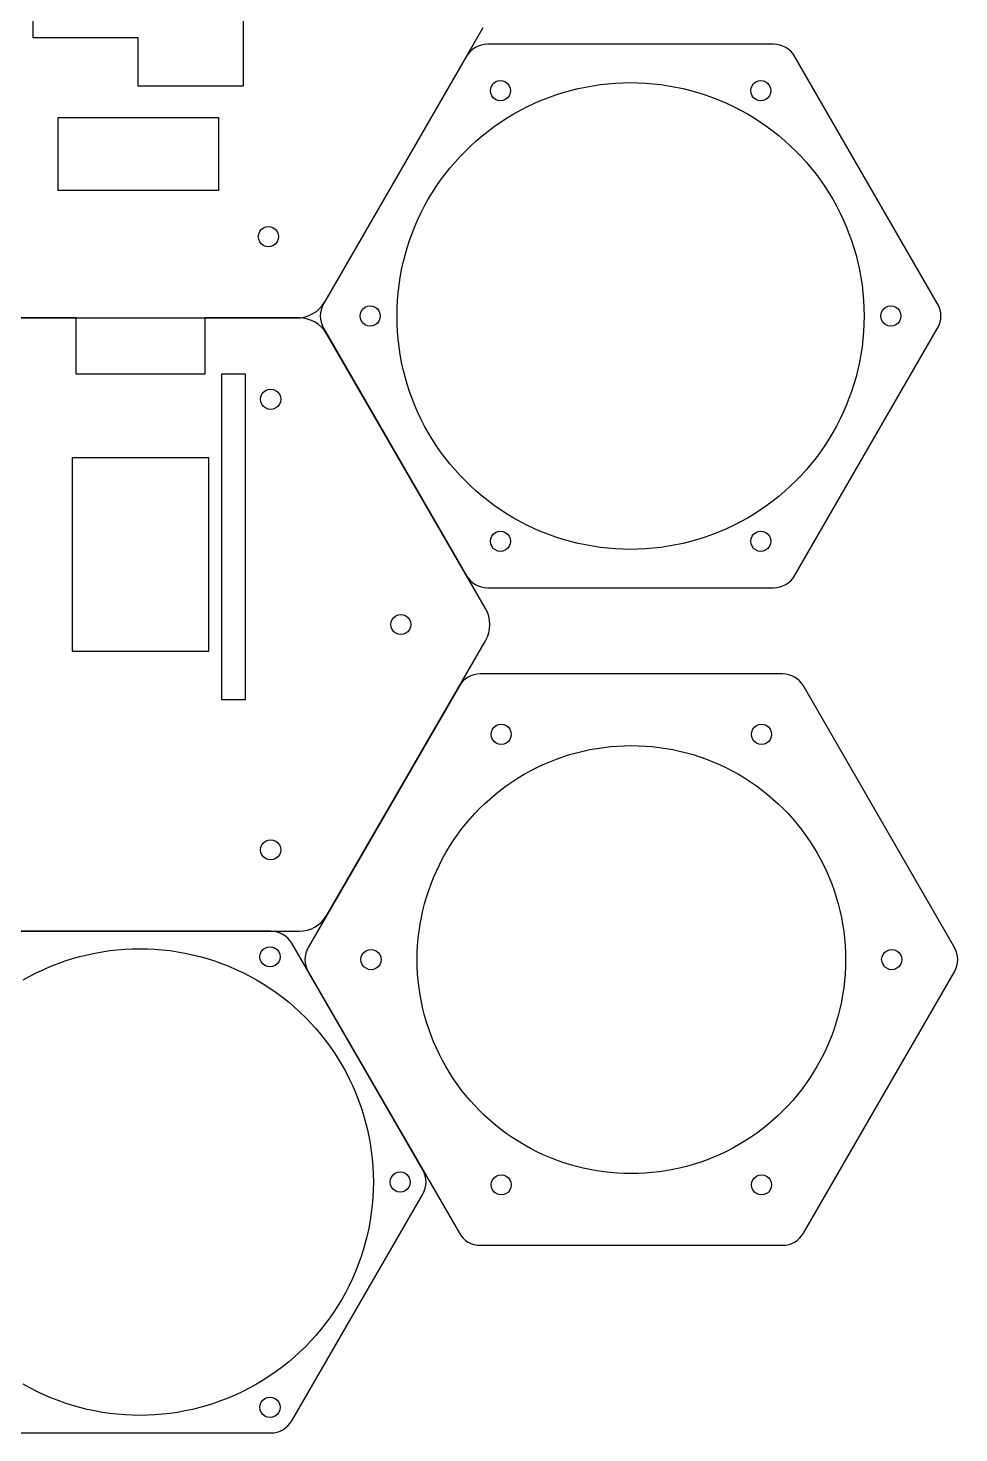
# Model space of a CAD drawing. Extents: x 5 to 967, y 5 to 440.
# Drawn here: x 851.1 to 966.7, y 160.8 to 335.4 of the extents above; entities that cross this region are included whole.
import ezdxf

# ---------------------------------------------------------------- set-up
doc = ezdxf.new("R2010")
doc.units = 0
doc.layers.get('0').update_dxf_attribs({"linetype": 'CONTINUOUS'})

msp = doc.modelspace()

# ---------------------------------------------------------------- linework, layer by layer
at = {"color": 7}
for p, q in [((851.764393, 334.141672), (851.764393, 368.541674)), ((877.864392, 368.541674), (877.864392, 334.141672)), ((887.969091, 301.331439), (907.65969, 335.436554)), ((864.814392, 334.141672), (851.764393, 334.141672)), ((864.814392, 328.141673), (864.814392, 334.141672)), ((877.864392, 334.141672), (877.864392, 328.141673)), ((905.58959, 331.850879), (887.821641, 301.075889)), ((943.723559, 333.350878), (908.18766, 333.350878)), ((964.089588, 301.075889), (946.321639, 331.850879)), ((874.864392, 328.141673), (864.814392, 328.141673)), ((877.864392, 328.141673), (874.864392, 328.141673)), ((908.54062, 327.574488), (908.54062, 327.574488)), ((940.870609, 327.574488), (940.870609, 327.574488)), ((854.814393, 324.216555), (854.814393, 315.216555)), ((874.814392, 324.216555), (854.814393, 324.216555)), ((874.814392, 315.216555), (874.814392, 324.216555)), ((854.814393, 315.216555), (874.814392, 315.216555)), ((879.729392, 309.437956), (879.729392, 309.437956)), ((845.123793, 299.331439), (884.504991, 299.331439)), ((857.096873, 299.330617), (845.406273, 299.330617)), ((857.096873, 292.330617), (857.096873, 299.330617)), ((884.787471, 299.330617), (873.096872, 299.330617)), ((873.096872, 299.330617), (873.096872, 292.330617)), ((892.375611, 299.575889), (892.375611, 299.575889)), ((896.955601, 299.575889), (896.955601, 299.575889)), ((957.035618, 299.575889), (957.035618, 299.575889)), ((946.321639, 267.300899), (964.089588, 298.075889)), ((873.096872, 292.330617), (857.096873, 292.330617)), ((878.146872, 292.330617), (875.146872, 292.330617)), ((875.146872, 292.330617), (875.146872, 257.930616)), ((878.146872, 257.930616), (878.146872, 292.330617)), ((880.011872, 289.224097), (880.011872, 289.224097)), ((873.596872, 281.930615), (856.596873, 281.930615)), ((856.596873, 281.930615), (856.596873, 257.930616)), ((873.596872, 257.930616), (873.596872, 281.930615)), ((908.54062, 271.577288), (908.54062, 271.577288)), ((940.870609, 271.577288), (940.870609, 271.577288)), ((908.18766, 265.800899), (943.723559, 265.800899)), ((896.176871, 261.225499), (896.176871, 261.225499)), ((888.251571, 225.120382), (907.94217, 259.225498)), ((856.596873, 257.930616), (873.596872, 257.930616)), ((875.146872, 257.930616), (875.146872, 254.330616)), ((878.146872, 254.330616), (878.146872, 257.930616)), ((875.146872, 254.330616), (875.146872, 251.930616)), ((878.146872, 251.930616), (878.146872, 254.330616)), ((904.69062, 253.592904), (885.922671, 221.085864)), ((966.190617, 221.085864), (947.422669, 253.592904)), ((875.146872, 251.930616), (878.146872, 251.930616)), ((908.64164, 247.584463), (908.64164, 247.584463)), ((940.971642, 247.584463), (940.971642, 247.584463)), ((880.011872, 233.2269), (880.011872, 233.2269)), ((845.406273, 223.120382), (884.787471, 223.120382)), ((881.284771, 223.120338), (848.748873, 223.120338)), ((879.931822, 219.942024), (879.931822, 219.942024)), ((892.476651, 219.585864), (892.476651, 219.585864)), ((899.456643, 219.585864), (899.456643, 219.585864)), ((957.136642, 219.585864), (957.136642, 219.585864)), ((885.922671, 218.085864), (904.69062, 185.578824)), ((947.422669, 185.578824), (966.190617, 218.085864)), ((883.882841, 162.266512), (900.150791, 190.443425)), ((896.096831, 191.943426), (896.096831, 191.943426)), ((908.64164, 191.587264), (908.64164, 191.587264)), ((940.971642, 191.587264), (940.971642, 191.587264)), ((907.2887, 184.078824), (944.824593, 184.078824)), ((879.931822, 163.944825), (879.931822, 163.944825)), ((848.748873, 160.766512), (881.284771, 160.766512))]:
    msp.add_line(p, q, dxfattribs=at)
for points in [[(908.18766, 333.350878), (907.115866, 333.350876), (906.125488, 332.77908), (905.58959, 331.850879)], [(946.321639, 331.850879), (945.78574, 332.779083), (944.795357, 333.35088), (943.723559, 333.350878)], [(908.54062, 327.574488), (908.54062, 328.02107), (908.778869, 328.433728), (909.16562, 328.657019)], [(909.16562, 328.657019), (909.552372, 328.88031), (910.028869, 328.88031), (910.41562, 328.657019)], [(910.41562, 328.657019), (910.802372, 328.433728), (911.04062, 328.02107), (911.04062, 327.574488)], [(911.4556, 324.690624), (920.428231, 329.870975), (931.482968, 329.870975), (940.455599, 324.690624)], [(940.870609, 327.574488), (940.870609, 328.02107), (941.108858, 328.433728), (941.495609, 328.657019)], [(941.495609, 328.657019), (941.88236, 328.88031), (942.358857, 328.88031), (942.745609, 328.657019)], [(942.745609, 328.657019), (943.13236, 328.433728), (943.370609, 328.02107), (943.370609, 327.574488)], [(909.16562, 326.491956), (908.778869, 326.715247), (908.54062, 327.127906), (908.54062, 327.574488)], [(910.41562, 326.491956), (910.028869, 326.268665), (909.552372, 326.268665), (909.16562, 326.491956)], [(911.04062, 327.574488), (911.04062, 327.127906), (910.802372, 326.715247), (910.41562, 326.491956)], [(941.495609, 326.491956), (941.108858, 326.715247), (940.870609, 327.127906), (940.870609, 327.574488)], [(942.745609, 326.491956), (942.358857, 326.268665), (941.88236, 326.268665), (941.495609, 326.491956)], [(943.370609, 327.574488), (943.370609, 327.127906), (943.13236, 326.715247), (942.745609, 326.491956)], [(896.955601, 299.575889), (896.955601, 309.93659), (902.482969, 319.510274), (911.4556, 324.690624)], [(940.455599, 324.690624), (949.42823, 319.510274), (954.955598, 309.93659), (954.955598, 299.575889)], [(879.729392, 309.437956), (879.729392, 309.884538), (879.96764, 310.297197), (880.354392, 310.520488)], [(880.354392, 308.355425), (879.96764, 308.578716), (879.729392, 308.991375), (879.729392, 309.437956)], [(880.354392, 310.520488), (880.741143, 310.743779), (881.21764, 310.743779), (881.604391, 310.520488)], [(881.604391, 310.520488), (881.991143, 310.297197), (882.229391, 309.884538), (882.229391, 309.437956)], [(882.229391, 309.437956), (882.229391, 308.991375), (881.991143, 308.578716), (881.604391, 308.355425)], [(881.604391, 308.355425), (881.21764, 308.132134), (880.741143, 308.132134), (880.354392, 308.355425)], [(884.504991, 299.331439), (885.934053, 299.331439), (887.25456, 300.093835), (887.969091, 301.331439)], [(887.821641, 301.075889), (887.285743, 300.147685), (887.285743, 299.004092), (887.821641, 298.075889)], [(892.375611, 299.575889), (892.375611, 300.022471), (892.61386, 300.43513), (893.000611, 300.658421)], [(893.000611, 300.658421), (893.387362, 300.881712), (893.86386, 300.881712), (894.250611, 300.658421)], [(894.250611, 300.658421), (894.637362, 300.43513), (894.875611, 300.022471), (894.875611, 299.575889)], [(957.035618, 299.575889), (957.035618, 300.022471), (957.273867, 300.43513), (957.660618, 300.658421)], [(957.660618, 300.658421), (958.047369, 300.881712), (958.523867, 300.881712), (958.910618, 300.658421)], [(958.910618, 300.658421), (959.297369, 300.43513), (959.535618, 300.022471), (959.535618, 299.575889)], [(964.089588, 298.075889), (964.625486, 299.004092), (964.625486, 300.147685), (964.089588, 301.075889)], [(888.251571, 297.330617), (887.53704, 298.568221), (886.216533, 299.330616), (884.787471, 299.330617)], [(893.000611, 298.493357), (892.61386, 298.716648), (892.375611, 299.129307), (892.375611, 299.575889)], [(894.875611, 299.575889), (894.875611, 299.129307), (894.637362, 298.716648), (894.250611, 298.493357)], [(911.4556, 274.461153), (902.482969, 279.641504), (896.955601, 289.215187), (896.955601, 299.575889)], [(954.955598, 299.575889), (954.955598, 289.215187), (949.42823, 279.641504), (940.455599, 274.461153)], [(957.660618, 298.493357), (957.273867, 298.716648), (957.035618, 299.129307), (957.035618, 299.575889)], [(959.535618, 299.575889), (959.535618, 299.129307), (959.297369, 298.716648), (958.910618, 298.493357)], [(887.821641, 298.075889), (887.821641, 298.075889), (905.58959, 267.300899), (905.58959, 267.300899)], [(907.94217, 263.225497), (907.94217, 263.225497), (888.251571, 297.330617), (888.251571, 297.330617)], [(894.250611, 298.493357), (893.86386, 298.270066), (893.387362, 298.270066), (893.000611, 298.493357)], [(958.910618, 298.493357), (958.523867, 298.270066), (958.047369, 298.270066), (957.660618, 298.493357)], [(880.011872, 289.224097), (880.011872, 289.670679), (880.25012, 290.083338), (880.636872, 290.306629)], [(880.636872, 290.306629), (881.023623, 290.52992), (881.50012, 290.52992), (881.886871, 290.306629)], [(881.886871, 290.306629), (882.273623, 290.083338), (882.511871, 289.670679), (882.511871, 289.224097)], [(880.636872, 288.141566), (880.25012, 288.364857), (880.011872, 288.777515), (880.011872, 289.224097)], [(881.886871, 288.141566), (881.50012, 287.918275), (881.023623, 287.918275), (880.636872, 288.141566)], [(882.511871, 289.224097), (882.511871, 288.777515), (882.273623, 288.364857), (881.886871, 288.141566)], [(940.455599, 274.461153), (931.482968, 269.280802), (920.428231, 269.280802), (911.4556, 274.461153)], [(908.54062, 271.577288), (908.54062, 272.02387), (908.778869, 272.436529), (909.16562, 272.65982)], [(909.16562, 272.65982), (909.552372, 272.883111), (910.028869, 272.883111), (910.41562, 272.65982)], [(910.41562, 272.65982), (910.802372, 272.436529), (911.04062, 272.02387), (911.04062, 271.577288)], [(940.870609, 271.577288), (940.870609, 272.02387), (941.108858, 272.436529), (941.495609, 272.65982)], [(941.495609, 272.65982), (941.88236, 272.883111), (942.358857, 272.883111), (942.745609, 272.65982)], [(942.745609, 272.65982), (943.13236, 272.436529), (943.370609, 272.02387), (943.370609, 271.577288)], [(909.16562, 270.494756), (908.778869, 270.718047), (908.54062, 271.130706), (908.54062, 271.577288)], [(911.04062, 271.577288), (911.04062, 271.130706), (910.802372, 270.718047), (910.41562, 270.494756)], [(941.495609, 270.494756), (941.108858, 270.718047), (940.870609, 271.130706), (940.870609, 271.577288)], [(943.370609, 271.577288), (943.370609, 271.130706), (943.13236, 270.718047), (942.745609, 270.494756)], [(910.41562, 270.494756), (910.028869, 270.271465), (909.552372, 270.271465), (909.16562, 270.494756)], [(942.745609, 270.494756), (942.358857, 270.271465), (941.88236, 270.271465), (941.495609, 270.494756)], [(905.58959, 267.300899), (906.125488, 266.372698), (907.115866, 265.800902), (908.18766, 265.800899)], [(943.723559, 265.800899), (944.795357, 265.800898), (945.78574, 266.372695), (946.321639, 267.300899)], [(896.176871, 261.225499), (896.176871, 261.672081), (896.415119, 262.084739), (896.801871, 262.30803)], [(896.801871, 262.30803), (897.188622, 262.531321), (897.665119, 262.531321), (898.051871, 262.30803)], [(898.051871, 262.30803), (898.438622, 262.084739), (898.676871, 261.672081), (898.676871, 261.225499)], [(907.94217, 259.225498), (908.656701, 260.463102), (908.656701, 261.987893), (907.94217, 263.225497)], [(896.801871, 260.142967), (896.415119, 260.366258), (896.176871, 260.778917), (896.176871, 261.225499)], [(898.051871, 260.142967), (897.665119, 259.919676), (897.188622, 259.919676), (896.801871, 260.142967)], [(898.676871, 261.225499), (898.676871, 260.778917), (898.438622, 260.366258), (898.051871, 260.142967)], [(907.2887, 255.092904), (906.216902, 255.092905), (905.22652, 254.521108), (904.69062, 253.592904)], [(944.824593, 255.092904), (944.824593, 255.092904), (907.2887, 255.092904), (907.2887, 255.092904)], [(947.422669, 253.592904), (946.88677, 254.521107), (945.896389, 255.092904), (944.824593, 255.092904)], [(908.64164, 247.584463), (908.64164, 248.031045), (908.879889, 248.443704), (909.26664, 248.666995)], [(909.26664, 248.666995), (909.653392, 248.890286), (910.129889, 248.890286), (910.51664, 248.666995)], [(910.51664, 248.666995), (910.903392, 248.443704), (911.14164, 248.031045), (911.14164, 247.584463)], [(940.971642, 247.584463), (940.971642, 248.031045), (941.209891, 248.443704), (941.596642, 248.666995)], [(941.596642, 248.666995), (941.983393, 248.890286), (942.45989, 248.890286), (942.846642, 248.666995)], [(942.846642, 248.666995), (943.233393, 248.443704), (943.471642, 248.031045), (943.471642, 247.584463)], [(909.26664, 246.501931), (908.879889, 246.725222), (908.64164, 247.137881), (908.64164, 247.584463)], [(910.51664, 246.501931), (910.129889, 246.27864), (909.653392, 246.27864), (909.26664, 246.501931)], [(911.14164, 247.584463), (911.14164, 247.137881), (910.903392, 246.725222), (910.51664, 246.501931)], [(912.756642, 242.622139), (920.98671, 247.373771), (931.126573, 247.373771), (939.356641, 242.622139)], [(941.596642, 246.501931), (941.209891, 246.725222), (940.971642, 247.137881), (940.971642, 247.584463)], [(942.846642, 246.501931), (942.45989, 246.27864), (941.983393, 246.27864), (941.596642, 246.501931)], [(943.471642, 247.584463), (943.471642, 247.137881), (943.233393, 246.725222), (942.846642, 246.501931)], [(899.456643, 219.585864), (899.456643, 229.089129), (904.526574, 237.870507), (912.756642, 242.622139)], [(939.356641, 242.622139), (947.586709, 237.870507), (952.65664, 229.089129), (952.65664, 219.585864)], [(880.011872, 233.2269), (880.011872, 233.673482), (880.25012, 234.086141), (880.636872, 234.309432)], [(880.636872, 234.309432), (881.023623, 234.532723), (881.50012, 234.532723), (881.886871, 234.309432)], [(881.886871, 234.309432), (882.273623, 234.086141), (882.511871, 233.673482), (882.511871, 233.2269)], [(880.636872, 232.144368), (880.25012, 232.367659), (880.011872, 232.780318), (880.011872, 233.2269)], [(882.511871, 233.2269), (882.511871, 232.780318), (882.273623, 232.367659), (881.886871, 232.144368)], [(881.886871, 232.144368), (881.50012, 231.921077), (881.023623, 231.921077), (880.636872, 232.144368)], [(884.787471, 223.120382), (886.216533, 223.120383), (887.53704, 223.882778), (888.251571, 225.120382)], [(850.516813, 217.058161), (859.489444, 222.238512), (870.544181, 222.238512), (879.516812, 217.058161)], [(883.882841, 221.620338), (883.346944, 222.54854), (882.356566, 223.120336), (881.284771, 223.120338)], [(879.931822, 219.942024), (879.931822, 220.388606), (880.17007, 220.801265), (880.556822, 221.024556)], [(880.556822, 221.024556), (880.943573, 221.247847), (881.42007, 221.247847), (881.806821, 221.024556)], [(881.806821, 221.024556), (882.193573, 220.801265), (882.431821, 220.388606), (882.431821, 219.942024)], [(900.150791, 193.443425), (900.150791, 193.443425), (883.882841, 221.620338), (883.882841, 221.620338)], [(885.922671, 221.085864), (885.386773, 220.157661), (885.386773, 219.014067), (885.922671, 218.085864)], [(892.476651, 219.585864), (892.476651, 220.032446), (892.7149, 220.445105), (893.101651, 220.668396)], [(893.101651, 220.668396), (893.488402, 220.891687), (893.9649, 220.891687), (894.351651, 220.668396)], [(894.351651, 220.668396), (894.738402, 220.445105), (894.976651, 220.032446), (894.976651, 219.585864)], [(957.136642, 219.585864), (957.136642, 220.032446), (957.374891, 220.445105), (957.761642, 220.668396)], [(957.761642, 220.668396), (958.148393, 220.891687), (958.624891, 220.891687), (959.011642, 220.668396)], [(959.011642, 220.668396), (959.398393, 220.445105), (959.636642, 220.032446), (959.636642, 219.585864)], [(966.190617, 218.085864), (966.726515, 219.014067), (966.726515, 220.157661), (966.190617, 221.085864)], [(880.556822, 218.859493), (880.17007, 219.082784), (879.931822, 219.495442), (879.931822, 219.942024)], [(881.806821, 218.859493), (881.42007, 218.636202), (880.943573, 218.636202), (880.556822, 218.859493)], [(882.431821, 219.942024), (882.431821, 219.495442), (882.193573, 219.082784), (881.806821, 218.859493)], [(893.101651, 218.503333), (892.7149, 218.726624), (892.476651, 219.139282), (892.476651, 219.585864)], [(894.351651, 218.503333), (893.9649, 218.280042), (893.488402, 218.280042), (893.101651, 218.503333)], [(894.976651, 219.585864), (894.976651, 219.139282), (894.738402, 218.726624), (894.351651, 218.503333)], [(912.756642, 196.54959), (904.526574, 201.301222), (899.456643, 210.0826), (899.456643, 219.585864)], [(952.65664, 219.585864), (952.65664, 210.0826), (947.586709, 201.301222), (939.356641, 196.54959)], [(957.761642, 218.503333), (957.374891, 218.726624), (957.136642, 219.139282), (957.136642, 219.585864)], [(959.011642, 218.503333), (958.624891, 218.280042), (958.148393, 218.280042), (957.761642, 218.503333)], [(959.636642, 219.585864), (959.636642, 219.139282), (959.398393, 218.726624), (959.011642, 218.503333)], [(879.516812, 217.058161), (888.489442, 211.87781), (894.016811, 202.304127), (894.016811, 191.943426)], [(939.356641, 196.54959), (931.126573, 191.797957), (920.98671, 191.797957), (912.756642, 196.54959)], [(896.096831, 191.943426), (896.096831, 192.390007), (896.335079, 192.802666), (896.721831, 193.025957)], [(896.721831, 193.025957), (897.108582, 193.249248), (897.585079, 193.249248), (897.971831, 193.025957)], [(897.971831, 193.025957), (898.358582, 192.802666), (898.596831, 192.390007), (898.596831, 191.943426)], [(900.150791, 190.443425), (900.686689, 191.371629), (900.686689, 192.515222), (900.150791, 193.443425)], [(908.64164, 191.587264), (908.64164, 192.033846), (908.879889, 192.446504), (909.26664, 192.669795)], [(909.26664, 192.669795), (909.653392, 192.893086), (910.129889, 192.893086), (910.51664, 192.669795)], [(910.51664, 192.669795), (910.903392, 192.446504), (911.14164, 192.033846), (911.14164, 191.587264)], [(940.971642, 191.587264), (940.971642, 192.033846), (941.209891, 192.446504), (941.596642, 192.669795)], [(941.596642, 192.669795), (941.983393, 192.893086), (942.45989, 192.893086), (942.846642, 192.669795)], [(942.846642, 192.669795), (943.233393, 192.446504), (943.471642, 192.033846), (943.471642, 191.587264)], [(894.016811, 191.943426), (894.016811, 181.582724), (888.489442, 172.009041), (879.516812, 166.82869)], [(896.721831, 190.860894), (896.335079, 191.084185), (896.096831, 191.496844), (896.096831, 191.943426)], [(897.971831, 190.860894), (897.585079, 190.637603), (897.108582, 190.637603), (896.721831, 190.860894)], [(898.596831, 191.943426), (898.596831, 191.496844), (898.358582, 191.084185), (897.971831, 190.860894)], [(909.26664, 190.504732), (908.879889, 190.728023), (908.64164, 191.140682), (908.64164, 191.587264)], [(910.51664, 190.504732), (910.129889, 190.281441), (909.653392, 190.281441), (909.26664, 190.504732)], [(911.14164, 191.587264), (911.14164, 191.140682), (910.903392, 190.728023), (910.51664, 190.504732)], [(941.596642, 190.504732), (941.209891, 190.728023), (940.971642, 191.140682), (940.971642, 191.587264)], [(942.846642, 190.504732), (942.45989, 190.281441), (941.983393, 190.281441), (941.596642, 190.504732)], [(943.471642, 191.587264), (943.471642, 191.140682), (943.233393, 190.728023), (942.846642, 190.504732)], [(904.69062, 185.578824), (905.22652, 184.65062), (906.216902, 184.078823), (907.2887, 184.078824)], [(944.824593, 184.078824), (945.896389, 184.078824), (946.88677, 184.650621), (947.422669, 185.578824)], [(879.516812, 166.82869), (870.544181, 161.648339), (859.489444, 161.648339), (850.516813, 166.82869)], [(879.931822, 163.944825), (879.931822, 164.391407), (880.17007, 164.804066), (880.556822, 165.027357)], [(880.556822, 165.027357), (880.943573, 165.250648), (881.42007, 165.250648), (881.806821, 165.027357)], [(881.806821, 165.027357), (882.193573, 164.804066), (882.431821, 164.391407), (882.431821, 163.944825)], [(880.556822, 162.862293), (880.17007, 163.085584), (879.931822, 163.498243), (879.931822, 163.944825)], [(881.806821, 162.862293), (881.42007, 162.639002), (880.943573, 162.639002), (880.556822, 162.862293)], [(882.431821, 163.944825), (882.431821, 163.498243), (882.193573, 163.085584), (881.806821, 162.862293)], [(881.284771, 160.766512), (882.356566, 160.766514), (883.346944, 161.338311), (883.882841, 162.266512)]]:
    msp.add_open_spline(points, degree=3, dxfattribs=at)

doc.saveas('drawing.dxf')
